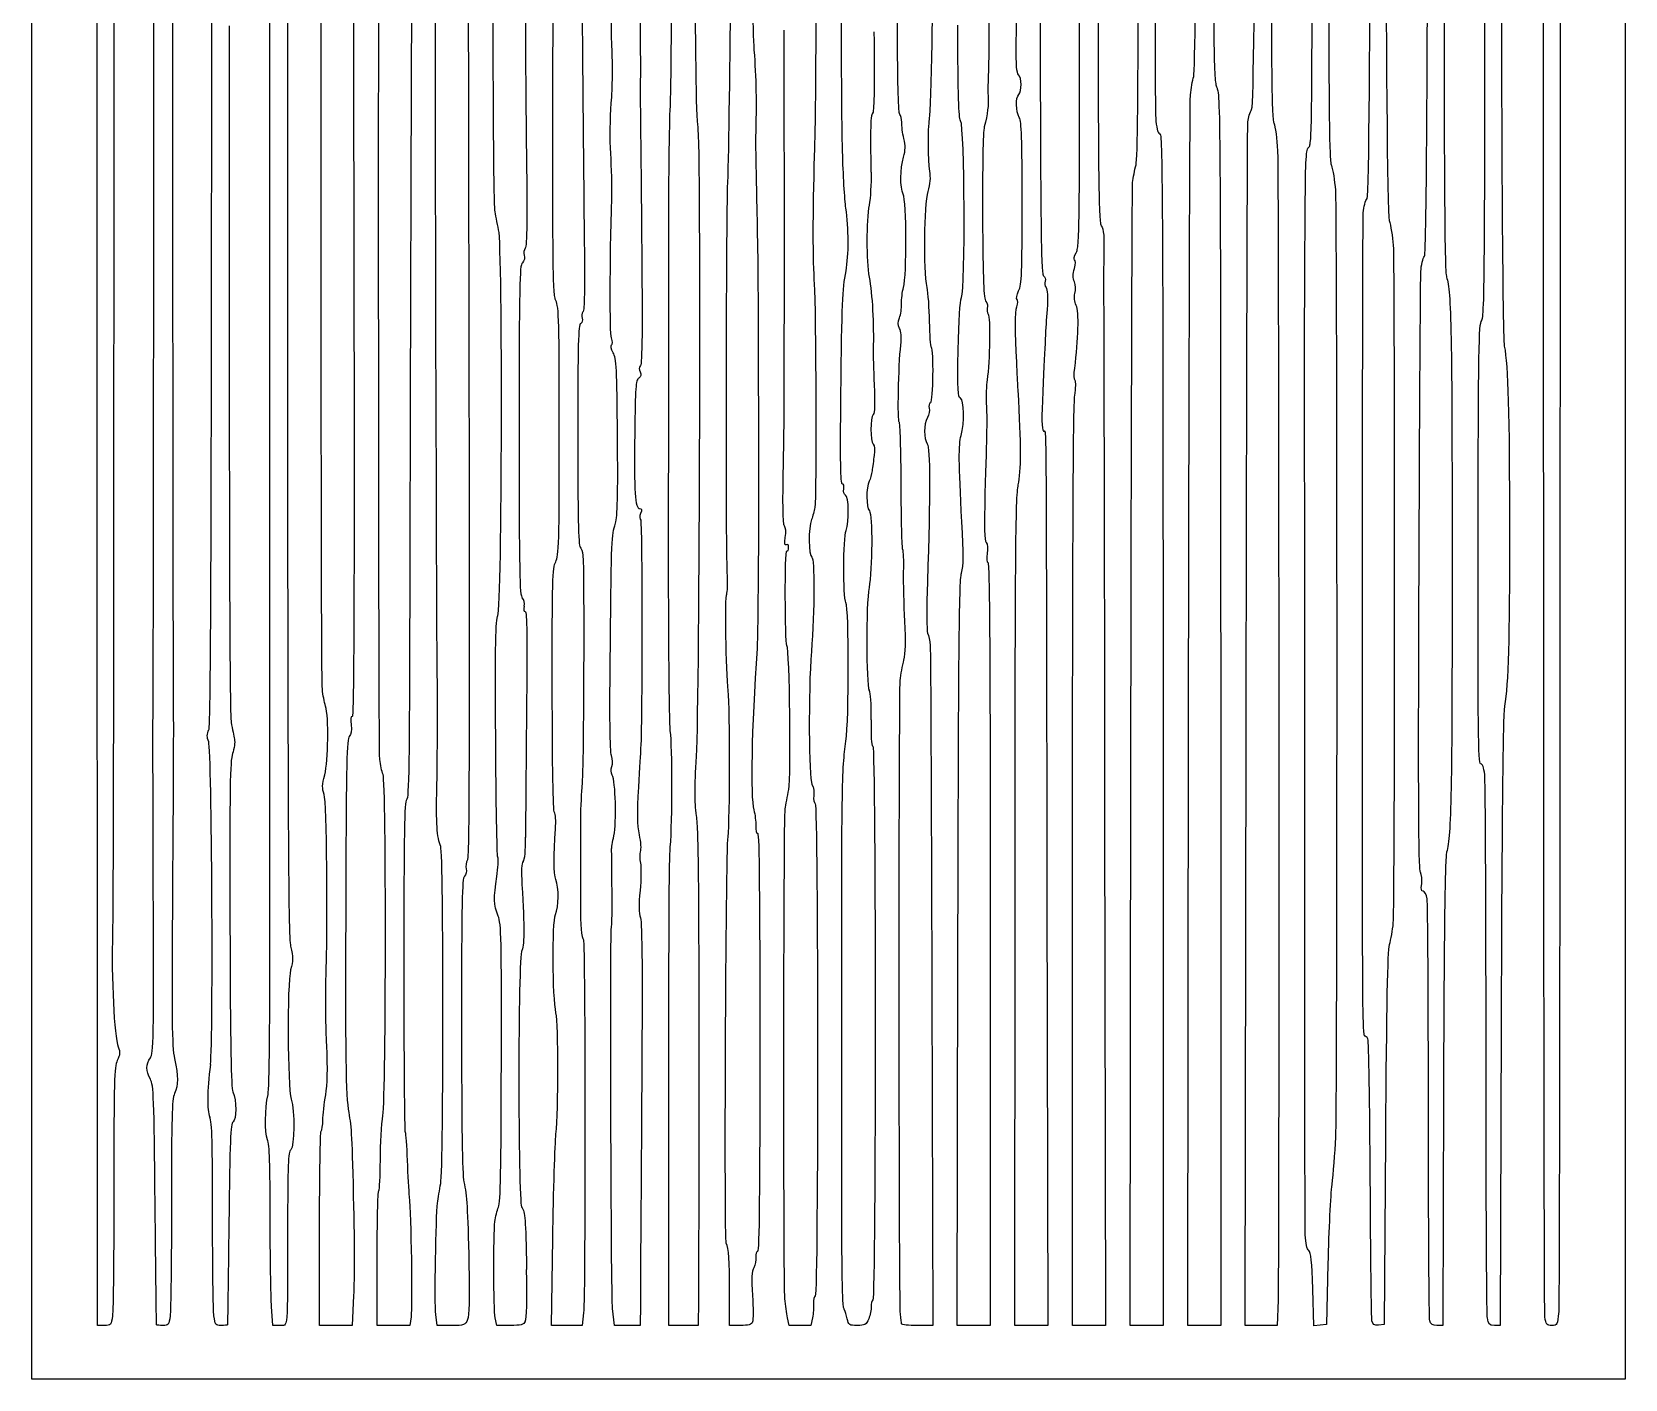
# Model space of a CAD drawing. Header units: millimetres. Extents: x -300 to -95, y 379 to 1124.
# Drawn here: x -299.9 to -95, y 752.7 to 925.9 of the extents above; entities that cross this region are included whole.
import ezdxf

# ---------------------------------------------------------------- set-up
doc = ezdxf.new("R2010")
doc.units = ezdxf.units.MM
doc.layers.get('0').update_dxf_attribs({"linetype": 'CONTINUOUS'})

msp = doc.modelspace()

# ---------------------------------------------------------------- linework, layer by layer
for p, q in [((-147.06, 838.75), (-147.05, 759.61)), ((-154.47, 836.21), (-154.46, 759.61)), ((-151.3, 759.61), (-151.19, 838)), ((-151.19, 838), (-151.19, 838)), ((-143.89, 759.61), (-143.78, 836.54)), ((-143.78, 836.54), (-143.78, 836.54)), ((-158.71, 759.61), (-158.61, 832.57)), ((-158.61, 832.57), (-158.61, 832.57)), ((-161.98, 825.82), (-161.88, 759.61)), ((-166.11, 759.61), (-166.11, 818.55)), ((-166.11, 818.55), (-166.11, 818.55)), ((-169.4, 815.64), (-169.28, 759.61)), ((-173.53, 759.61), (-173.51, 812.73)), ((-173.51, 812.73), (-173.51, 812.73)), ((-176.69, 808.54), (-176.69, 759.61)), ((-180.94, 759.61), (-180.85, 807.3)), ((-184.21, 802.81), (-184.1, 759.61)), ((-110.99, 798.57), (-111.12, 759.61)), ((-118.41, 789.44), (-118.51, 759.61)), ((-291.52, 759.61), (-291.52, 788.12)), ((-291.52, 788.12), (-291.52, 788.12)), ((-125.87, 783.56), (-126.03, 759.74)), ((-262.95, 759.61), (-262.95, 772)), ((-262.95, 772), (-262.95, 772)), ((-233.11, 759.61), (-232.95, 770.79)), ((-255.54, 759.61), (-255.54, 768.17)), ((-255.54, 768.17), (-255.54, 768.17)), ((-133.27, 767.55), (-133.44, 759.74)), ((-258.58, 763.45), (-258.77, 759.61)), ((-221.69, 762.32), (-221.7, 759.61)), ((-218.02, 759.61), (-218.02, 763.51)), ((-218.02, 763.51), (-218.02, 763.51)), ((-214.22, 762.85), (-214.25, 759.61)), ((-210.22, 759.61), (-210.22, 763.78)), ((-210.22, 763.78), (-210.22, 763.78)), ((-139.68, 762.85), (-139.78, 759.61)), ((-135.08, 759.58), (-135.22, 764.28)), ((-135.22, 764.28), (-135.22, 764.28)), ((-276.54, 760.84), (-276.54, 760.84)), ((-268.96, 759.61), (-269.13, 762.03)), ((-251.18, 760.74), (-251.34, 759.61)), ((-247.83, 759.61), (-248, 761)), ((-240.17, 759.61), (-240.37, 760.6)), ((-240.37, 760.6), (-240.37, 760.6)), ((-228.99, 761.24), (-229.16, 759.61)), ((-225.27, 761.79), (-225.27, 761.79)), ((-225.04, 759.61), (-225.27, 761.79)), ((-202.57, 759.61), (-202.76, 760.6)), ((-202.76, 760.6), (-202.76, 760.6)), ((-199.56, 760.6), (-199.77, 759.61)), ((-195.09, 760.47), (-195.09, 760.47)), ((-120.17, 760.21), (-120.17, 760.21)), ((-112.76, 760.6), (-112.76, 760.6)), ((-105.37, 760.71), (-105.37, 760.71)), ((-290.63, 759.61), (-291.52, 759.61)), ((-283.9, 759.68), (-283.9, 759.68)), ((-268.07, 759.61), (-268.96, 759.61)), ((-258.77, 759.61), (-262.95, 759.61)), ((-251.34, 759.61), (-255.54, 759.61)), ((-246.03, 759.61), (-247.83, 759.61)), ((-238.47, 759.61), (-240.17, 759.61)), ((-229.16, 759.61), (-233.11, 759.61)), ((-221.7, 759.61), (-225.04, 759.61)), ((-214.25, 759.61), (-218.02, 759.61)), ((-208.83, 759.61), (-210.22, 759.61)), ((-199.77, 759.61), (-202.57, 759.61)), ((-188.09, 759.81), (-188.09, 759.81)), ((-184.1, 759.61), (-186.09, 759.61)), ((-176.69, 759.61), (-180.94, 759.61)), ((-169.28, 759.61), (-173.53, 759.61)), ((-161.88, 759.61), (-166.11, 759.61)), ((-154.46, 759.61), (-158.71, 759.61)), ((-147.05, 759.61), (-151.3, 759.61)), ((-139.78, 759.61), (-143.89, 759.61)), ((-134.26, 759.66), (-135.08, 759.58)), ((-133.44, 759.74), (-134.26, 759.66)), ((-127.6, 760.19), (-127.6, 760.19)), ((-126.03, 759.74), (-126.75, 759.66)), ((-118.51, 759.61), (-119.26, 759.61)), ((-111.12, 759.61), (-111.86, 759.61))]:
    msp.add_line(p, q)
msp.add_lwpolyline([(-95.04, 752.71), (-299.95, 752.71), (-299.95, 1123.71), (-95.04, 1123.71)], close=True)
for centre, major_axis, ratio, start_param, end_param in [((-193.82, 973.65), (-2.05, 58.06), 0.015812, 3.159305, 3.747305), ((-191.16, 906.14), (0.43, -12.25), 0.067171, 3.958132, 4.564728), ((-167.37, 893.46), (-1.53, -3.16), 0.181738, 2.364496, 3.164955), ((-162.05, 896.14), (-0.07, -3.61), 0.014881, 4.536422, 6.144544), ((-191.72, 870.65), (-0.19, -1.39), 0.01291, 4.069322, 5.67692), ((-240.12, 851.07), (3.4, 1.9), 0.488661, 5.852307, 6.420983), ((-235.48, 853.33), (-1.12, -1.88), 0.259305, 5.569656, 6.436542), ((-196.04, 812.91), (3.65, 28.49), 0.060454, 5.761042, 6.199851), ((-242.6, 797.63), (16.2, -40.29), 0.054679, 3.119615, 3.353497), ((-189.58, 855.34), (-2.19, -21.24), 0.051141, 5.714911, 6.258434), ((-221.64, 833.96), (-0.022, -0.459), 0.051477, 3.909904, 5.51785), ((-114.72, 821.33), (-1.11, -10.51), 0.12685, 2.63504, 3.155004), ((-237.43, 826.73), (-0.6, 7.5), 0.103088, 3.246868, 4.085198), ((-264.45, 828.95), (12.2, 43), 0.096789, 2.580181, 3.02009), ((-254.09, 1010.65), (-17.55, 250.56), 0.011938, 3.160575, 3.373054)]:
    msp.add_ellipse(centre, major_axis=major_axis, ratio=ratio, start_param=start_param, end_param=end_param)
for points in [[(-289.67, 1116.6), (-289.41, 1105.08), (-289.32, 818.84), (-289.57, 810.15)], [(-269.34, 812.75), (-269.42, 858.49), (-269.21, 1116.15), (-269.1, 1116.47)], [(-105.37, 760.71), (-105.59, 762.11), (-105.58, 1113.85), (-105.36, 1115.54)], [(-103.58, 1115.17), (-103.35, 1113.06), (-103.36, 763.74), (-103.58, 761.4)], [(-291.56, 925.64), (-291.59, 985.59), (-291.59, 1053.13), (-291.57, 1075.72)], [(-267.15, 1060.77), (-267.13, 1029.96), (-267.1, 960.93), (-267.09, 907.38)], [(-281.96, 1055.75), (-281.87, 905.89), (-281.81, 838.52), (-281.76, 837.66)], [(-284.26, 914.79), (-284.23, 955.97), (-284.19, 1018.27), (-284.16, 1053.23)], [(-110.59, 1020.09), (-111.12, 1017.32), (-111.12, 888.47), (-110.58, 885.55)], [(-120.85, 897.08), (-120.29, 897.76), (-120.28, 1017.53), (-120.83, 1018.2)], [(-125.41, 996.41), (-125.95, 994.21), (-125.93, 903.43), (-125.39, 901.69)], [(-128.24, 904.52), (-127.68, 905.19), (-127.71, 992.01), (-128.26, 992.97)], [(-143.08, 915.98), (-142.53, 916.93), (-142.54, 984.25), (-143.09, 986.1)], [(-150.53, 920.21), (-150.15, 921.42), (-150.16, 975.77), (-150.53, 977.89)], [(-277.18, 836.23), (-276.9, 836.86), (-276.83, 863.32), (-276.78, 976.55)], [(-243.88, 969.43), (-243.89, 967.61), (-243.84, 933.26), (-243.76, 893.09)], [(-229.4, 962.68), (-229.4, 955.74), (-229.03, 908.83), (-228.9, 898.83)], [(-217.86, 915.85), (-217.58, 921.51), (-217.56, 959.39), (-217.83, 961.89)], [(-262.59, 841.37), (-262.78, 842.96), (-262.82, 957.85), (-262.64, 959.37)], [(-258.76, 959.95), (-258.7, 959.56), (-258.6, 931.95), (-258.54, 898.58)], [(-255.21, 832.37), (-255.38, 833.86), (-255.41, 958.98), (-255.23, 959.95)], [(-251.32, 959.25), (-251.11, 958.87), (-251.07, 947.09), (-251.17, 917.97)], [(-247.8, 840.44), (-248.08, 890.42), (-248.12, 959.03), (-247.87, 959.51)], [(-232.93, 923.02), (-232.89, 944.1), (-232.77, 955.38), (-232.54, 959.11)], [(-214.44, 959.11), (-214.86, 957.85), (-214.75, 915.29), (-214.32, 913.73)], [(-207.11, 957.52), (-207.46, 954.64), (-207.45, 928.47), (-207.08, 923.61)], [(-210.45, 906.59), (-210.13, 914.83), (-209.86, 953.09), (-210.1, 955.93)], [(-118.35, 956.73), (-118.35, 907.32), (-118.29, 895.27), (-118.01, 894.42)], [(-222.06, 953.42), (-221.86, 944.68), (-221.63, 921.69), (-221.71, 919.02)], [(-113.49, 888.82), (-113.1, 889.27), (-113.06, 895.15), (-113.06, 954.35)], [(-147.97, 952.63), (-147.99, 921.77), (-147.96, 919.5), (-147.53, 918.72)], [(-240.4, 903.02), (-240.64, 905.06), (-240.72, 949.4), (-240.48, 949.69)], [(-140.58, 950.11), (-140.58, 921.75), (-140.51, 914.9), (-140.23, 914.23)], [(-135.71, 911.13), (-135.33, 911.41), (-135.29, 914.43), (-135.31, 943.15)], [(-199.32, 941.51), (-199.08, 938.52), (-199.08, 917.42), (-199.32, 910.03)], [(-195.69, 910.56), (-195.89, 918.45), (-195.83, 938.56), (-195.6, 940.98)], [(-155.48, 941.91), (-155.53, 927.72), (-155.49, 915.37), (-155.39, 914.46)], [(-133.15, 940.85), (-133.17, 915.66), (-133.11, 909.58), (-132.82, 908.77)], [(-162.85, 936.88), (-162.81, 905.96), (-162.75, 901.49), (-162.41, 901)], [(-157.95, 908.84), (-157.74, 909.68), (-157.66, 917.91), (-157.67, 937.02)], [(-225.35, 924.11), (-225.46, 926.33), (-225.47, 931.42), (-225.37, 935.42)], [(-188.33, 915.32), (-188.72, 915.56), (-188.7, 933.88), (-188.31, 934.12)], [(-184.37, 934.1), (-184.14, 933.83), (-184.1, 931.45), (-184.21, 924.92)], [(-177.05, 933.97), (-176.88, 932.83), (-176.82, 922.16), (-176.97, 919.69)], [(-173.35, 924.23), (-173.33, 926.17), (-173.3, 927.99), (-173.27, 928.28)], [(-165.64, 897.55), (-165.22, 898.33), (-165.19, 900.45), (-165.21, 929.61)], [(-274.56, 926.7), (-274.6, 864.21), (-274.53, 838.17), (-274.32, 837.14)], [(-236.46, 928.15), (-236.5, 926.48), (-236.45, 919.12), (-236.36, 911.79)], [(-180.5, 914.52), (-180.77, 914.94), (-180.85, 917.55), (-180.86, 926.81)], [(-170.28, 927.23), (-170.22, 899.81), (-170.15, 894.76), (-169.84, 894.57)], [(-291.52, 788.12), (-291.52, 803.8), (-291.54, 865.68), (-291.56, 925.64)], [(-203.18, 887.27), (-203.16, 893.97), (-203.18, 923.25), (-203.2, 926.17)], [(-184.21, 924.92), (-184.3, 920.08), (-184.44, 915.58), (-184.53, 914.92)], [(-173.06, 920.42), (-173.29, 920.62), (-173.38, 921.69), (-173.35, 924.23)], [(-232.56, 891.4), (-232.95, 892.26), (-232.98, 895.13), (-232.93, 923.02)], [(-225.43, 916.77), (-225.26, 918.76), (-225.23, 921.69), (-225.35, 924.11)], [(-207.08, 923.61), (-206.81, 920.02), (-206.75, 916.78), (-206.87, 912.41)], [(-173.03, 917.9), (-172.62, 918.31), (-172.64, 920.08), (-173.06, 920.42)], [(-150.95, 917.83), (-150.88, 918.63), (-150.68, 919.7), (-150.53, 920.21)], [(-221.71, 919.02), (-221.74, 918.3), (-221.74, 917.34), (-221.71, 916.91)], [(-176.97, 919.69), (-177.01, 919.03), (-177.01, 918.08), (-176.97, 917.57)], [(-147.53, 918.72), (-147.1, 917.93), (-147.07, 913.21), (-147.06, 838.75)], [(-251.17, 917.97), (-251.25, 895.56), (-251.33, 866.03), (-251.36, 852.35)], [(-225.5, 910.29), (-225.62, 912.16), (-225.59, 914.83), (-225.43, 916.77)], [(-221.71, 916.91), (-221.69, 916.47), (-221.61, 908.75), (-221.53, 899.75)], [(-176.97, 917.57), (-176.89, 916.56), (-177.04, 915.4), (-177.46, 913.72)], [(-172.96, 914.92), (-173.41, 915.71), (-173.45, 917.48), (-173.03, 917.9)], [(-151.19, 838), (-151.13, 881.11), (-151.02, 917.03), (-150.95, 917.83)], [(-143.57, 914.39), (-143.51, 914.9), (-143.29, 915.62), (-143.08, 915.98)], [(-284.36, 838.59), (-284.33, 839.32), (-284.29, 873.61), (-284.26, 914.79)], [(-218.04, 895.87), (-218.06, 904.39), (-217.98, 913.37), (-217.86, 915.85)], [(-214.32, 913.73), (-213.91, 912.22), (-214.09, 839.98), (-214.52, 832.81)], [(-191.76, 915.6), (-191.91, 915.43), (-192.04, 914.93), (-192.05, 914.51)], [(-188.08, 914.31), (-188.07, 914.77), (-188.18, 915.22), (-188.33, 915.32)], [(-187.81, 912.23), (-187.97, 912.91), (-188.09, 913.85), (-188.08, 914.31)], [(-184.53, 914.92), (-184.76, 913.24), (-184.75, 909.45), (-184.51, 908.04)], [(-180.38, 891.77), (-179.89, 892.93), (-179.99, 913.74), (-180.5, 914.52)], [(-172.59, 903.94), (-172.59, 912.31), (-172.66, 914.38), (-172.96, 914.92)], [(-155.39, 914.46), (-155.27, 913.3), (-155.11, 912.81), (-154.85, 912.81)], [(-143.78, 836.54), (-143.72, 878.85), (-143.62, 913.88), (-143.57, 914.39)], [(-140.23, 914.23), (-140.04, 913.78), (-139.82, 912.17), (-139.74, 910.66)], [(-206.87, 912.41), (-206.89, 911.68), (-206.82, 907.63), (-206.72, 903.41)], [(-187.84, 909.85), (-187.59, 910.73), (-187.58, 911.29), (-187.81, 912.23)], [(-177.46, 913.72), (-177.63, 913.05), (-177.71, 908.61), (-177.68, 902.18)], [(-154.85, 912.81), (-154.54, 912.81), (-154.48, 901.51), (-154.47, 836.21)], [(-236.36, 911.79), (-236.24, 901.99), (-236.27, 898.38), (-236.5, 898.11)], [(-225.37, 904.6), (-225.33, 905.99), (-225.39, 908.55), (-225.5, 910.29)], [(-199.32, 910.03), (-199.56, 902.55), (-199.56, 896.53), (-199.32, 893.49)], [(-195.26, 903.28), (-195.42, 904.37), (-195.61, 907.65), (-195.69, 910.56)], [(-187.89, 905.08), (-188.31, 905.95), (-188.28, 908.29), (-187.84, 909.85)], [(-139.74, 910.66), (-139.58, 907.58), (-139.52, 767.92), (-139.68, 762.85)], [(-136.19, 903.15), (-136.14, 909.82), (-136.08, 910.86), (-135.71, 911.13)], [(-192.03, 907.91), (-192, 906.46), (-192.1, 904.55), (-192.27, 903.68)], [(-184.51, 908.04), (-184.37, 907.2), (-184.44, 906.41), (-184.74, 905.41)], [(-158.38, 906.59), (-158.31, 907.17), (-158.12, 908.18), (-157.95, 908.84)], [(-132.82, 908.77), (-132.63, 908.23), (-132.4, 906.8), (-132.31, 905.6)], [(-267.09, 907.38), (-267.05, 823.52), (-267, 809.79), (-266.67, 808.37)], [(-210.51, 856.45), (-210.71, 860.13), (-210.65, 901.32), (-210.45, 906.59)], [(-158.61, 832.57), (-158.55, 872.7), (-158.45, 906.01), (-158.38, 906.59)], [(-132.31, 905.6), (-132.09, 902.61), (-132.08, 788.45), (-132.3, 783.82)], [(-225.41, 886.58), (-225.64, 887.24), (-225.62, 896.04), (-225.37, 904.6)], [(-192.27, 903.68), (-192.65, 901.64), (-192.65, 896.47), (-192.27, 894.42)], [(-187.85, 893.09), (-187.42, 894.65), (-187.45, 904.17), (-187.89, 905.08)], [(-184.74, 905.41), (-185.23, 903.74), (-185.32, 895.33), (-184.86, 893.09)], [(-173.04, 892.64), (-172.64, 893.51), (-172.59, 894.82), (-172.59, 903.94)], [(-128.72, 902.69), (-128.65, 903.46), (-128.43, 904.28), (-128.24, 904.52)], [(-239.92, 900.5), (-240.12, 901.38), (-240.34, 902.51), (-240.4, 903.02)], [(-206.72, 903.41), (-206.62, 899.19), (-206.54, 892.59), (-206.55, 888.73)], [(-195.24, 895.21), (-194.88, 897.22), (-194.88, 900.72), (-195.26, 903.28)], [(-177.68, 902.18), (-177.63, 893.81), (-177.55, 891.63), (-177.26, 891.29)], [(-136.25, 866.77), (-136.31, 875.54), (-136.28, 891.02), (-136.19, 903.15)], [(-128.77, 800.96), (-128.87, 811.81), (-128.83, 901.45), (-128.72, 902.69)], [(-125.39, 901.69), (-125.19, 901.04), (-124.96, 899.61), (-124.87, 898.52)], [(-240.02, 850.89), (-239.48, 851.98), (-239.38, 898.21), (-239.92, 900.5)], [(-221.53, 899.75), (-221.42, 887.8), (-221.46, 883.29), (-221.68, 883.03)], [(-162.41, 901), (-162.09, 900.55), (-162.03, 899.7), (-162.09, 896.77)], [(-258.54, 898.58), (-258.47, 853.43), (-258.53, 837.93), (-258.75, 837.93)], [(-236.5, 898.11), (-236.66, 897.91), (-236.72, 897.51), (-236.63, 897.21)], [(-228.9, 898.83), (-228.83, 892.98), (-228.88, 890.16), (-229.07, 889.93)], [(-165.85, 896.62), (-165.99, 896.67), (-165.9, 897.08), (-165.64, 897.55)], [(-124.87, 898.52), (-124.67, 895.83), (-124.69, 813.34), (-124.9, 811.34)], [(-236.87, 896.25), (-237.24, 895.88), (-237.28, 893.54), (-237.28, 874.71)], [(-236.63, 897.21), (-236.52, 896.87), (-236.61, 896.51), (-236.87, 896.25)], [(-218.03, 875.1), (-218.02, 878.01), (-218.02, 887.36), (-218.04, 895.87)], [(-165.87, 893.79), (-166.07, 894.29), (-166.07, 894.79), (-165.87, 895.51)], [(-121.32, 895.13), (-121.27, 895.95), (-121.06, 896.83), (-120.85, 897.08)], [(-199.32, 893.49), (-199.11, 890.69), (-199.05, 866.03), (-199.25, 864.78)], [(-195.9, 879.27), (-195.76, 891.34), (-195.71, 892.67), (-195.24, 895.21)], [(-192.27, 894.42), (-191.86, 892.21), (-191.65, 888.37), (-191.75, 885.02)], [(-169.84, 894.57), (-169.62, 894.43), (-169.54, 894.15), (-169.65, 893.88)], [(-169.65, 893.88), (-169.74, 893.63), (-169.69, 893.26), (-169.52, 893.06)], [(-165.8, 892.31), (-165.67, 892.78), (-165.7, 893.37), (-165.87, 893.79)], [(-121.55, 856.06), (-121.47, 876.72), (-121.36, 894.3), (-121.32, 895.13)], [(-118.01, 894.42), (-117.39, 892.51), (-117.3, 887.39), (-117.3, 857.24)], [(-243.76, 893.09), (-243.65, 837.87), (-243.69, 819.93), (-243.93, 819.49)], [(-232.12, 874.57), (-232.12, 888.7), (-232.17, 890.55), (-232.56, 891.4)], [(-188.1, 890.98), (-188.12, 891.56), (-188.01, 892.51), (-187.85, 893.09)], [(-184.86, 893.09), (-184.71, 892.37), (-184.57, 890.38), (-184.54, 888.68)], [(-180.82, 884.99), (-180.75, 889.01), (-180.6, 891.24), (-180.38, 891.77)], [(-173.25, 891.51), (-173.38, 891.59), (-173.29, 892.09), (-173.04, 892.64)], [(-173.29, 890.6), (-173.14, 891.03), (-173.12, 891.43), (-173.25, 891.51)], [(-169.52, 893.06), (-169.32, 892.81), (-169.27, 891.92), (-169.39, 890.25)], [(-165.64, 890.77), (-165.89, 891.28), (-165.94, 891.78), (-165.8, 892.31)], [(-162.12, 892.57), (-162.1, 892.27), (-162.03, 862.24), (-161.98, 825.82)], [(-229.07, 889.93), (-229.23, 889.74), (-229.28, 889.38), (-229.18, 889.13)], [(-188.37, 889.18), (-188.21, 889.59), (-188.08, 890.4), (-188.1, 890.98)], [(-177.26, 891.29), (-177.06, 891.05), (-176.97, 890.66), (-177.07, 890.42)], [(-177.07, 890.42), (-177.16, 890.18), (-177.1, 889.83), (-176.95, 889.64)], [(-176.95, 889.64), (-176.65, 889.28), (-176.75, 883.63), (-177.1, 881.19)], [(-173.29, 883.5), (-173.5, 887.24), (-173.5, 889.99), (-173.29, 890.6)], [(-169.39, 890.25), (-169.58, 887.51), (-169.64, 886.38), (-169.94, 879.68)], [(-165.83, 882.72), (-165.35, 886.3), (-165.26, 890.01), (-165.64, 890.77)], [(-229.37, 888.45), (-229.68, 888.26), (-229.74, 885.89), (-229.74, 874.04)], [(-229.18, 889.13), (-229.08, 888.86), (-229.16, 888.58), (-229.37, 888.45)], [(-206.55, 888.73), (-206.56, 884.87), (-206.56, 881), (-206.54, 880.13)], [(-203.18, 879.07), (-203.19, 879.94), (-203.19, 883.64), (-203.18, 887.27)], [(-188.35, 887.82), (-188.6, 888.29), (-188.61, 888.61), (-188.37, 889.18)], [(-188.2, 885.65), (-188.08, 886.7), (-188.13, 887.41), (-188.35, 887.82)], [(-184.54, 888.68), (-184.52, 886.99), (-184.41, 885.51), (-184.3, 885.4)], [(-113.95, 860.09), (-113.91, 885.54), (-113.87, 888.38), (-113.49, 888.82)], [(-225.18, 884.68), (-225.44, 885.16), (-225.53, 885.59), (-225.39, 885.68)], [(-225.39, 885.68), (-225.24, 885.77), (-225.24, 886.12), (-225.41, 886.58)], [(-188.4, 875.76), (-188.64, 875.76), (-188.49, 883.08), (-188.2, 885.65)], [(-184.3, 885.4), (-183.98, 885.08), (-184.06, 878.47), (-184.39, 878.26)], [(-110.58, 885.55), (-110.09, 882.81), (-109.93, 877.32), (-109.92, 861.61)], [(-224.63, 873.87), (-224.71, 882.75), (-224.77, 883.93), (-225.18, 884.68)], [(-191.75, 885.02), (-191.76, 884.52), (-191.71, 882.51), (-191.62, 880.56)], [(-180.53, 878.84), (-180.87, 878.97), (-180.91, 879.84), (-180.82, 884.99)], [(-173.25, 882.58), (-173.26, 882.9), (-173.28, 883.32), (-173.29, 883.5)], [(-221.9, 881.42), (-222.28, 881.14), (-222.35, 880.26), (-222.42, 874.26)], [(-221.72, 882.21), (-221.53, 881.86), (-221.57, 881.66), (-221.9, 881.42)], [(-221.68, 883.03), (-221.88, 882.79), (-221.9, 882.52), (-221.72, 882.21)], [(-177.1, 881.19), (-177.2, 880.46), (-177.25, 879.09), (-177.2, 878.15)], [(-173.11, 879.87), (-173.17, 881.03), (-173.24, 882.25), (-173.25, 882.58)], [(-165.79, 881.1), (-165.92, 881.23), (-165.94, 881.96), (-165.83, 882.72)], [(-165.83, 879.18), (-165.68, 880.15), (-165.66, 880.97), (-165.79, 881.1)], [(-206.54, 880.13), (-206.42, 873.8), (-206.52, 849.12), (-206.69, 846.66)], [(-203.3, 870.12), (-203.22, 874.17), (-203.17, 878.2), (-203.18, 879.07)], [(-195.72, 867.83), (-195.95, 867.83), (-195.99, 870.76), (-195.9, 879.27)], [(-191.62, 880.56), (-191.52, 878.18), (-191.56, 876.93), (-191.75, 876.74)], [(-173.09, 867.69), (-172.7, 869.5), (-172.71, 872.73), (-173.11, 879.87)], [(-169.94, 879.68), (-170.1, 876.24), (-170.08, 874.89), (-169.85, 874.62)], [(-166.11, 818.55), (-166.11, 858.04), (-166.02, 878.04), (-165.83, 879.18)], [(-184.54, 877.57), (-184.47, 877.29), (-184.58, 876.74), (-184.78, 876.35)], [(-184.39, 878.26), (-184.55, 878.17), (-184.62, 877.86), (-184.54, 877.57)], [(-180.44, 874.04), (-179.98, 875.65), (-180.04, 878.65), (-180.53, 878.84)], [(-177.2, 878.15), (-177.1, 876.16), (-177.13, 874.65), (-177.37, 866.56)], [(-217.84, 836.08), (-218.02, 837.55), (-218.12, 857.38), (-218.03, 875.1)], [(-191.75, 876.74), (-192.13, 876.36), (-192.12, 873.31), (-191.75, 872.93)], [(-188.15, 867.71), (-188.16, 872.14), (-188.28, 875.76), (-188.4, 875.76)], [(-184.78, 876.35), (-185.26, 875.44), (-185.27, 873.66), (-184.8, 872.98)], [(-237.28, 874.71), (-237.28, 856.1), (-237.24, 853.53), (-236.88, 853.17)], [(-232.58, 857.81), (-232.16, 858.62), (-232.12, 860.05), (-232.12, 874.57)], [(-229.74, 874.04), (-229.74, 864.04), (-229.66, 859.81), (-229.45, 859.68)], [(-224.89, 862.76), (-224.63, 863.63), (-224.57, 866.34), (-224.63, 873.87)], [(-222.42, 874.26), (-222.52, 866.76), (-222.38, 864.65), (-221.79, 864.65)], [(-191.75, 872.93), (-191.56, 872.75), (-191.52, 872.2), (-191.62, 871.49)], [(-184.8, 872.98), (-184.41, 872.4), (-184.4, 866.72), (-184.78, 855.23)], [(-180.34, 862.94), (-180.76, 870.66), (-180.78, 872.86), (-180.44, 874.04)], [(-169.85, 874.62), (-169.47, 874.16), (-169.53, 881.04), (-169.4, 815.64)], [(-203.16, 862.41), (-203.35, 862.64), (-203.4, 865.05), (-203.3, 870.12)], [(-191.89, 869.52), (-191.94, 869.06), (-192.12, 868.45), (-192.28, 868.15)], [(-195.54, 867.18), (-195.47, 867.56), (-195.54, 867.83), (-195.72, 867.83)], [(-195.31, 866.39), (-195.53, 866.48), (-195.62, 866.78), (-195.54, 867.18)], [(-192.28, 868.15), (-192.67, 867.4), (-192.65, 864.77), (-192.24, 864.34)], [(-187.95, 859.37), (-188.04, 859.52), (-188.13, 863.27), (-188.15, 867.71)], [(-173.51, 812.73), (-173.49, 858.94), (-173.44, 866.08), (-173.09, 867.69)], [(-136.23, 815.84), (-136.21, 839.41), (-136.22, 862.33), (-136.25, 866.77)], [(-199.25, 864.78), (-199.33, 864.35), (-199.52, 863.66), (-199.68, 863.25)], [(-195.23, 861.83), (-194.81, 862.94), (-194.87, 866.22), (-195.31, 866.39)], [(-177.37, 866.56), (-177.5, 862.17), (-177.46, 860.57), (-177.22, 860.29)], [(-225.55, 846.99), (-225.4, 861.15), (-225.41, 861), (-224.89, 862.76)], [(-221.79, 864.65), (-221.51, 864.65), (-221.48, 864.5), (-221.66, 864.02)], [(-221.66, 864.02), (-221.81, 863.64), (-221.8, 863.3), (-221.65, 863.14)], [(-221.65, 863.14), (-221.45, 862.95), (-221.45, 836.21), (-221.64, 834.29)], [(-199.68, 863.25), (-200.1, 862.2), (-200.07, 858.59), (-199.65, 858.42)], [(-192.24, 864.34), (-191.82, 863.9), (-191.85, 856.78), (-192.28, 854.48)], [(-180.4, 856.33), (-180.12, 857.41), (-180.11, 858.68), (-180.34, 862.94)], [(-203.05, 860.94), (-202.94, 861.62), (-202.98, 862.2), (-203.16, 862.41)], [(-202.93, 860), (-203.15, 859.86), (-203.18, 860.12), (-203.05, 860.94)], [(-195.25, 852.55), (-195.64, 853.27), (-195.62, 860.81), (-195.23, 861.83)], [(-109.92, 861.61), (-109.9, 847.64), (-110.06, 842.2), (-110.56, 839.25)], [(-229.45, 859.68), (-229.29, 859.58), (-229.13, 859.11), (-229.08, 858.63)], [(-229.08, 858.63), (-228.89, 856.59), (-228.99, 830.72), (-229.2, 828.8)], [(-202.84, 847.05), (-203.11, 847.48), (-203.13, 859.38), (-202.86, 859.21)], [(-202.62, 859.62), (-202.62, 859.98), (-202.74, 860.12), (-202.93, 860)], [(-202.86, 859.21), (-202.73, 859.13), (-202.62, 859.32), (-202.62, 859.62)], [(-187.83, 856.52), (-187.8, 857.94), (-187.85, 859.22), (-187.95, 859.37)], [(-177.22, 860.29), (-177.02, 860.05), (-176.97, 859.53), (-177.08, 858.87)], [(-177.08, 858.87), (-177.19, 858.23), (-177.15, 857.76), (-176.98, 857.65)], [(-113.63, 831.84), (-113.93, 831.84), (-113.98, 836.48), (-113.95, 860.09)], [(-233.02, 841.41), (-233.04, 855.6), (-233, 857), (-232.58, 857.81)], [(-199.65, 858.42), (-199.26, 858.27), (-199.29, 851.56), (-199.7, 846.26)], [(-187.68, 850.19), (-187.79, 852.25), (-187.86, 855.1), (-187.83, 856.52)], [(-176.98, 857.65), (-176.78, 857.53), (-176.69, 843.03), (-176.69, 808.54)], [(-117.3, 857.24), (-117.3, 827.87), (-117.39, 822.81), (-118, 820.47)], [(-210.59, 853.66), (-210.48, 853.81), (-210.44, 855.07), (-210.51, 856.45)], [(-192.28, 854.48), (-192.68, 852.31), (-192.67, 842.04), (-192.26, 841.28)], [(-184.78, 855.23), (-184.89, 851.86), (-184.88, 848.88), (-184.75, 848.61)], [(-180.85, 807.3), (-180.77, 845.85), (-180.69, 855.25), (-180.4, 856.33)], [(-121.37, 817.91), (-121.61, 818.36), (-121.65, 827.33), (-121.55, 856.06)], [(-210.41, 841.24), (-210.68, 843.7), (-210.82, 853.35), (-210.59, 853.66)], [(-195.25, 834.75), (-194.86, 837.51), (-194.86, 851.82), (-195.25, 852.55)], [(-251.36, 852.35), (-251.39, 831.87), (-251.47, 827.43), (-251.76, 827.21)], [(-240.3, 835.23), (-240.37, 847.37), (-240.31, 850.31), (-240.02, 850.89)], [(-236.51, 851.42), (-236.28, 851.42), (-236.24, 848.04), (-236.34, 838.26)], [(-187.8, 845.16), (-187.56, 846.09), (-187.53, 847.45), (-187.68, 850.19)], [(-184.75, 848.61), (-184.62, 848.34), (-184.48, 847.64), (-184.42, 847.06)], [(-225.41, 832.89), (-225.61, 833.44), (-225.65, 837.95), (-225.55, 846.99)], [(-206.69, 846.66), (-207.4, 836.18), (-207.56, 827.67), (-207.1, 825.89)], [(-202.61, 828.54), (-202.29, 830.2), (-202.5, 846.51), (-202.84, 847.05)], [(-199.7, 846.26), (-200.1, 841.12), (-200.04, 829.99), (-199.62, 829.18)], [(-184.42, 847.06), (-184.36, 846.47), (-184.27, 826.56), (-184.21, 802.81)], [(-188.27, 842.56), (-188.2, 843.29), (-187.98, 844.46), (-187.8, 845.16)], [(-188.25, 761.07), (-188.44, 762.45), (-188.46, 840.83), (-188.27, 842.56)], [(-262.18, 839.25), (-262.33, 839.76), (-262.52, 840.71), (-262.59, 841.37)], [(-247.86, 828.8), (-247.81, 831.27), (-247.78, 836.51), (-247.8, 840.44)], [(-232.74, 825.57), (-232.91, 825.78), (-233.01, 831.44), (-233.02, 841.41)], [(-210.42, 822.45), (-210.15, 824.56), (-210.15, 838.83), (-210.41, 841.24)], [(-284.33, 815.97), (-284.37, 827.68), (-284.39, 837.86), (-284.36, 838.59)], [(-262.29, 830.4), (-261.82, 832.23), (-261.74, 837.85), (-262.18, 839.25)], [(-236.34, 838.26), (-236.41, 831.02), (-236.46, 823.87), (-236.46, 822.37)], [(-110.56, 839.25), (-110.76, 838.07), (-110.9, 825.3), (-110.99, 798.57)], [(-281.76, 837.66), (-281.74, 837.15), (-281.78, 827.53), (-281.86, 816.28)], [(-277.21, 834.64), (-277.45, 835.28), (-277.45, 835.62), (-277.18, 836.23)], [(-274.32, 837.14), (-274.16, 836.33), (-273.97, 835.37), (-273.89, 834.99)], [(-258.9, 836.83), (-258.8, 836.07), (-258.87, 835.62), (-259.13, 835.36)], [(-217.84, 821.13), (-217.57, 824.61), (-217.57, 833.9), (-217.84, 836.08)], [(-276.99, 793.18), (-276.59, 796.38), (-276.79, 833.55), (-277.21, 834.64)], [(-273.89, 834.99), (-273.81, 834.61), (-273.92, 833.78), (-274.14, 833.14)], [(-259.13, 835.36), (-259.45, 835.04), (-259.52, 831.99), (-259.58, 815.88)], [(-240.03, 819.82), (-240.13, 820.08), (-240.25, 827.02), (-240.3, 835.23)], [(-195.8, 796.52), (-195.81, 829.44), (-195.79, 830.98), (-195.25, 834.75)], [(-191.8, 834.11), (-191.4, 833.86), (-191.39, 763.16), (-191.79, 762.91)], [(-274.14, 833.14), (-274.47, 832.15), (-274.52, 828.92), (-274.47, 811.21)], [(-254.78, 830.44), (-254.94, 830.85), (-255.13, 831.72), (-255.21, 832.37)], [(-225.36, 831.49), (-225.22, 831.85), (-225.25, 832.41), (-225.41, 832.89)], [(-221.67, 833.63), (-221.67, 833.45), (-221.79, 831.29), (-221.93, 828.84)], [(-214.52, 832.81), (-214.77, 828.66), (-214.77, 827.06), (-214.5, 825.14)], [(-262.36, 827.9), (-262.64, 828.69), (-262.63, 829.11), (-262.29, 830.4)], [(-254.81, 786.6), (-254.39, 789.34), (-254.36, 829.37), (-254.78, 830.44)], [(-225.3, 830.37), (-225.48, 830.69), (-225.5, 831.12), (-225.36, 831.49)], [(-225.1, 822.58), (-224.74, 824.29), (-224.88, 829.63), (-225.3, 830.37)], [(-112.93, 795.33), (-112.93, 813.88), (-113.01, 829.69), (-113.1, 830.45)], [(-262.13, 803.53), (-261.88, 811.91), (-262.03, 826.94), (-262.36, 827.9)], [(-247.37, 821.18), (-247.86, 822.43), (-247.97, 824.11), (-247.86, 828.8)], [(-229.2, 828.8), (-229.33, 827.64), (-229.42, 825.55), (-229.4, 824.17)], [(-221.93, 828.84), (-222.14, 825.38), (-222.12, 824), (-221.85, 822.71)], [(-203.07, 826.02), (-202.98, 826.53), (-202.77, 827.66), (-202.61, 828.54)], [(-199.62, 829.18), (-199.42, 828.8), (-199.32, 828.13), (-199.38, 827.69)], [(-251.76, 827.21), (-252.05, 826.99), (-252.11, 823.21), (-252.11, 805.83)], [(-207.1, 825.89), (-206.94, 825.31), (-206.83, 824.39), (-206.85, 823.84)], [(-203.11, 763.05), (-203.3, 765.05), (-203.27, 824.87), (-203.07, 826.02)], [(-199.38, 827.69), (-199.45, 827.24), (-199.37, 826.8), (-199.21, 826.7)], [(-199.21, 826.7), (-198.81, 826.45), (-198.8, 763.69), (-199.2, 763.44)], [(-232.61, 823.45), (-232.53, 824.48), (-232.59, 825.39), (-232.74, 825.57)], [(-229.4, 824.17), (-229.39, 822.79), (-229.38, 820.35), (-229.38, 818.75)], [(-214.5, 825.14), (-214.26, 823.32), (-214.17, 815.62), (-214.18, 794.4)], [(-206.85, 823.84), (-206.86, 823.29), (-206.75, 822.85), (-206.6, 822.85)], [(-232.55, 816.94), (-232.84, 817.69), (-232.87, 820.09), (-232.61, 823.45)], [(-225.39, 820.8), (-225.39, 820.98), (-225.26, 821.78), (-225.1, 822.58)], [(-221.85, 822.71), (-221.66, 821.8), (-221.6, 820.81), (-221.7, 820.53)], [(-210.65, 770.2), (-210.91, 770.77), (-210.7, 820.24), (-210.42, 822.45)], [(-206.6, 822.85), (-206.41, 822.85), (-206.33, 814.42), (-206.33, 795.99)], [(-247.37, 777.87), (-246.99, 780.02), (-246.99, 820.22), (-247.37, 821.18)], [(-240.16, 817.32), (-239.99, 818.43), (-239.93, 819.56), (-240.03, 819.82)], [(-225.38, 818.68), (-225.38, 819.66), (-225.38, 820.62), (-225.39, 820.8)], [(-221.7, 820.53), (-221.81, 820.24), (-221.8, 819.58), (-221.69, 819.07)], [(-218.02, 763.51), (-218.05, 808.57), (-218.02, 818.91), (-217.84, 821.13)], [(-118, 820.47), (-118.22, 819.61), (-118.33, 810.95), (-118.41, 789.44)], [(-244.08, 818.33), (-243.99, 817.99), (-244.09, 817.59), (-244.31, 817.37)], [(-243.93, 819.49), (-244.1, 819.17), (-244.17, 818.65), (-244.08, 818.33)], [(-236.76, 819.27), (-236.98, 819.01), (-237.03, 818.12), (-236.92, 816.31)], [(-229.38, 818.75), (-229.39, 817.15), (-229.39, 814.88), (-229.4, 813.72)], [(-225.34, 815.84), (-225.37, 816.42), (-225.39, 817.7), (-225.38, 818.68)], [(-221.69, 819.07), (-221.57, 818.55), (-221.59, 816.96), (-221.73, 815.54)], [(-121.21, 816.38), (-121.13, 816.91), (-121.2, 817.58), (-121.37, 817.91)], [(-284.71, 794.02), (-284.28, 794.63), (-284.25, 796.03), (-284.33, 815.97)], [(-281.86, 816.28), (-281.98, 798.74), (-281.94, 795.55), (-281.6, 793.92)], [(-259.58, 815.88), (-259.65, 793.83), (-259.59, 789.19), (-259.2, 787)], [(-244.31, 817.37), (-244.64, 817.05), (-244.69, 814.21), (-244.69, 798.26)], [(-239.99, 812.26), (-240.54, 813.68), (-240.57, 814.62), (-240.16, 817.32)], [(-236.92, 816.31), (-236.6, 810.69), (-236.6, 808.17), (-236.95, 807.81)], [(-232.61, 812.45), (-232.18, 813.49), (-232.15, 815.92), (-232.55, 816.94)], [(-225.42, 810.81), (-225.31, 811.85), (-225.27, 814.24), (-225.34, 815.84)], [(-221.73, 815.54), (-221.91, 813.68), (-221.9, 812.68), (-221.68, 812.01)], [(-136.18, 771.25), (-136.22, 772.2), (-136.24, 792.26), (-136.23, 815.84)], [(-121.02, 815.44), (-121.27, 815.44), (-121.32, 815.7), (-121.21, 816.38)], [(-229.4, 813.72), (-229.41, 811.05), (-229.27, 809.45), (-229.02, 809.2)], [(-120.51, 814.45), (-120.6, 815), (-120.82, 815.44), (-121.02, 815.44)], [(-120.34, 787.13), (-120.34, 801.61), (-120.42, 813.9), (-120.51, 814.45)], [(-269.58, 789.33), (-269.4, 790.16), (-269.32, 798.35), (-269.34, 812.75)], [(-239.57, 793.35), (-239.54, 809.59), (-239.57, 811.17), (-239.99, 812.26)], [(-232.55, 799.83), (-232.99, 801.77), (-233.04, 811.43), (-232.61, 812.45)], [(-221.68, 812.01), (-221.46, 811.32), (-221.42, 804.95), (-221.53, 788.05)], [(-289.57, 810.15), (-289.74, 804.32), (-289.37, 796.78), (-288.84, 795.43)], [(-274.47, 811.21), (-274.43, 795.3), (-274.34, 790.25), (-274.09, 789.64)], [(-229.02, 809.2), (-228.77, 808.96), (-228.75, 763.53), (-228.99, 761.24)], [(-225.27, 761.79), (-225.46, 763.51), (-225.6, 809.18), (-225.42, 810.81)], [(-124.9, 811.34), (-124.99, 810.47), (-125.21, 809.21), (-125.39, 808.56)], [(-266.67, 808.37), (-266.33, 806.93), (-266.33, 806.54), (-266.67, 805.33)], [(-236.95, 807.81), (-237.43, 807.32), (-237.44, 775.73), (-236.96, 774.87)], [(-125.39, 808.56), (-125.63, 807.68), (-125.75, 801.1), (-125.87, 783.56)], [(-266.67, 805.33), (-267.14, 803.6), (-267.08, 790.22), (-266.59, 788.72)], [(-252.11, 805.83), (-252.11, 794.21), (-252.04, 784.6), (-251.95, 784.46)], [(-262.03, 795.6), (-262.14, 798), (-262.19, 801.57), (-262.13, 803.53)], [(-232.55, 784.22), (-232.21, 787.27), (-232.22, 798.35), (-232.55, 799.83)], [(-128.53, 796.79), (-128.63, 796.73), (-128.74, 798.6), (-128.77, 800.96)], [(-244.69, 798.26), (-244.69, 785.21), (-244.6, 779.1), (-244.39, 778.1)], [(-288.84, 795.43), (-288.58, 794.74), (-288.59, 794.45), (-288.96, 793.67)], [(-262.16, 789.25), (-261.93, 790.66), (-261.89, 792.49), (-262.03, 795.6)], [(-206.33, 795.99), (-206.33, 777.01), (-206.41, 769.14), (-206.61, 769.14)], [(-195.44, 761.6), (-195.78, 762.15), (-195.8, 764.34), (-195.8, 796.52)], [(-128.12, 796.45), (-128.24, 796.71), (-128.42, 796.86), (-128.53, 796.79)], [(-127.82, 778.4), (-127.88, 788.07), (-128.01, 796.2), (-128.12, 796.45)], [(-112.76, 760.6), (-112.85, 761.15), (-112.93, 776.78), (-112.93, 795.33)], [(-288.96, 793.67), (-289.36, 792.83), (-289.41, 791.19), (-289.41, 777.4)], [(-284.71, 791.28), (-285.3, 792.36), (-285.3, 793.19), (-284.71, 794.02)], [(-281.6, 793.92), (-281.1, 791.53), (-281.1, 790.61), (-281.6, 789.42)], [(-239.94, 774.83), (-239.67, 775.44), (-239.59, 779.59), (-239.57, 793.35)], [(-214.18, 794.4), (-214.18, 778.83), (-214.2, 764.64), (-214.22, 762.85)], [(-284.1, 775.09), (-284.23, 789.04), (-284.29, 790.51), (-284.71, 791.28)], [(-281.6, 789.42), (-281.94, 788.62), (-282, 786.4), (-282, 775.27)], [(-274.09, 789.64), (-273.62, 788.51), (-273.61, 786.08), (-274.08, 785.79)], [(-269.64, 783.5), (-270.02, 784.47), (-269.99, 787.43), (-269.58, 789.33)], [(-262.52, 786.03), (-262.51, 786.71), (-262.35, 788.15), (-262.16, 789.25)], [(-266.59, 788.72), (-266.12, 787.26), (-266.17, 782.57), (-266.65, 782.19)], [(-259.2, 787), (-258.84, 785.02), (-258.79, 784.03), (-258.57, 774.76)], [(-221.53, 788.05), (-221.62, 775.39), (-221.69, 763.82), (-221.69, 762.32)], [(-120.17, 760.21), (-120.26, 760.53), (-120.33, 772.65), (-120.34, 787.13)], [(-276.71, 773.81), (-276.71, 783.02), (-276.78, 785.74), (-277.06, 786.41)], [(-274.08, 785.79), (-274.4, 785.6), (-274.48, 783.38), (-274.61, 772.65)], [(-262.75, 784.59), (-262.64, 784.7), (-262.54, 785.35), (-262.52, 786.03)], [(-255.13, 780.87), (-255.13, 782.93), (-254.98, 785.51), (-254.81, 786.6)], [(-269.3, 773.55), (-269.3, 780.29), (-269.39, 782.87), (-269.64, 783.5)], [(-262.95, 772), (-262.95, 778.82), (-262.86, 784.48), (-262.75, 784.59)], [(-251.95, 784.46), (-251.87, 784.33), (-251.75, 782.7), (-251.68, 780.84)], [(-232.95, 770.79), (-232.86, 776.94), (-232.68, 782.98), (-232.55, 784.22)], [(-132.3, 783.82), (-132.39, 781.78), (-132.61, 779.05), (-132.78, 777.74)], [(-266.65, 782.19), (-266.99, 781.92), (-267.05, 780.43), (-267.06, 771.74)], [(-255.34, 776.92), (-255.23, 777.03), (-255.14, 778.81), (-255.13, 780.87)], [(-251.68, 780.84), (-251.62, 778.99), (-251.5, 776.88), (-251.42, 776.15)], [(-289.41, 777.4), (-289.41, 768.97), (-289.48, 761.51), (-289.58, 760.84)], [(-255.54, 768.17), (-255.54, 772.87), (-255.45, 776.81), (-255.34, 776.92)], [(-247.77, 775.35), (-247.69, 775.94), (-247.51, 777.07), (-247.37, 777.87)], [(-244.39, 778.1), (-243.99, 776.2), (-243.91, 774.88), (-243.74, 767.44)], [(-132.78, 777.74), (-132.95, 776.43), (-133.17, 771.84), (-133.27, 767.55)], [(-127.6, 760.19), (-127.67, 760.53), (-127.77, 768.72), (-127.82, 778.4)], [(-283.9, 759.68), (-283.93, 759.71), (-284.02, 766.65), (-284.1, 775.09)], [(-282, 775.27), (-282, 768.01), (-282.07, 761.51), (-282.17, 760.84)], [(-258.57, 774.76), (-258.47, 770.65), (-258.47, 765.56), (-258.58, 763.45)], [(-251.42, 776.15), (-251.19, 774), (-251, 761.96), (-251.18, 760.74)], [(-248, 761), (-248.18, 762.5), (-248, 773.62), (-247.77, 775.35)], [(-240.4, 772.97), (-240.33, 773.56), (-240.12, 774.39), (-239.94, 774.83)], [(-236.96, 774.87), (-236.49, 774.03), (-236.46, 773.57), (-236.33, 766.82)], [(-276.54, 760.84), (-276.63, 761.51), (-276.71, 767.35), (-276.71, 773.81)], [(-274.61, 772.65), (-274.69, 765.55), (-274.78, 759.71), (-274.81, 759.68)], [(-269.13, 762.03), (-269.22, 763.37), (-269.3, 768.55), (-269.3, 773.55)], [(-240.37, 760.6), (-240.58, 761.66), (-240.6, 771.2), (-240.4, 772.97)], [(-267.06, 771.74), (-267.07, 758.52), (-266.98, 759.61), (-268.07, 759.61)], [(-135.73, 769.25), (-135.97, 769.43), (-136.13, 770.16), (-136.18, 771.25)], [(-210.22, 763.78), (-210.23, 768.07), (-210.32, 769.51), (-210.65, 770.2)], [(-206.83, 768.41), (-206.79, 768.01), (-206.91, 767.39), (-207.1, 767.04)], [(-206.61, 769.14), (-206.77, 769.14), (-206.86, 768.81), (-206.83, 768.41)], [(-135.22, 764.28), (-135.33, 767.87), (-135.45, 769.03), (-135.73, 769.25)], [(-243.74, 767.44), (-243.65, 762.91), (-243.7, 760.9), (-243.92, 760.36)], [(-207.1, 767.04), (-207.37, 766.56), (-207.41, 765.68), (-207.27, 763.47)], [(-207.27, 763.47), (-207.17, 761.85), (-207.17, 760.32), (-207.27, 760.07)], [(-202.76, 760.6), (-202.87, 761.15), (-203.03, 762.25), (-203.11, 763.05)], [(-199.42, 762.43), (-199.38, 761.97), (-199.44, 761.15), (-199.56, 760.6)], [(-199.2, 763.44), (-199.36, 763.34), (-199.45, 762.89), (-199.42, 762.43)], [(-191.79, 762.91), (-191.94, 762.82), (-192.04, 762.42), (-192.01, 762.04)], [(-289.58, 760.84), (-289.74, 759.66), (-289.78, 759.61), (-290.63, 759.61)], [(-282.17, 760.84), (-282.32, 759.7), (-282.39, 759.61), (-283.09, 759.61)], [(-275.61, 759.61), (-276.31, 759.61), (-276.38, 759.7), (-276.54, 760.84)], [(-243.92, 760.36), (-244.22, 759.64), (-244.3, 759.61), (-246.03, 759.61)], [(-195.09, 760.47), (-195.19, 760.95), (-195.35, 761.45), (-195.44, 761.6)], [(-193.8, 759.61), (-194.84, 759.61), (-194.92, 759.67), (-195.09, 760.47)], [(-192.32, 760.47), (-192.65, 759.7), (-192.8, 759.61), (-193.8, 759.61)], [(-192.01, 762.04), (-191.98, 761.65), (-192.12, 760.95), (-192.32, 760.47)], [(-188.09, 759.81), (-188.1, 759.92), (-188.17, 760.49), (-188.25, 761.07)], [(-119.26, 759.61), (-119.82, 759.61), (-120.05, 759.77), (-120.17, 760.21)], [(-111.86, 759.61), (-112.51, 759.61), (-112.62, 759.73), (-112.76, 760.6)], [(-104.47, 759.61), (-105.11, 759.61), (-105.21, 759.73), (-105.37, 760.71)], [(-103.58, 761.4), (-103.74, 759.67), (-103.77, 759.61), (-104.47, 759.61)], [(-283.09, 759.61), (-283.51, 759.61), (-283.87, 759.64), (-283.9, 759.68)], [(-274.81, 759.68), (-274.83, 759.64), (-275.2, 759.61), (-275.61, 759.61)], [(-236.49, 760.14), (-236.73, 759.7), (-237.04, 759.61), (-238.47, 759.61)], [(-207.27, 760.07), (-207.4, 759.72), (-207.76, 759.61), (-208.83, 759.61)], [(-186.09, 759.61), (-187.18, 759.61), (-188.08, 759.7), (-188.09, 759.81)], [(-126.75, 759.66), (-127.31, 759.6), (-127.49, 759.71), (-127.6, 760.19)]]:
    msp.add_open_spline(points, degree=3)

doc.saveas('drawing.dxf')
